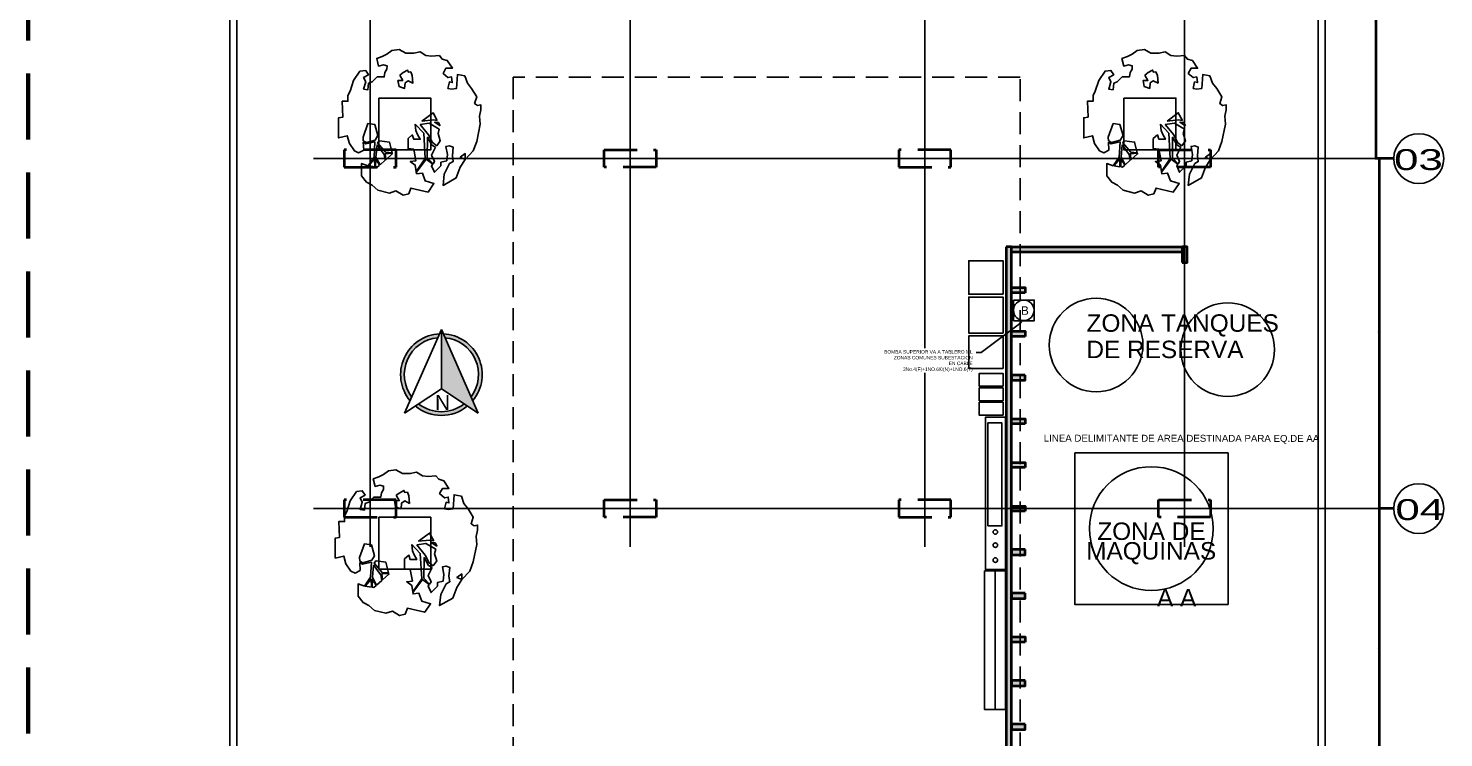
# Model space of a CAD drawing. Header units: millimetres. Extents: x -967 to 876, y -355 to 681.
# Drawn here: x 436.59 to 477.43, y -213.8 to -193.33 of the extents above; entities that cross this region are included whole.
import ezdxf
from ezdxf import colors
from ezdxf.entities.mleader import LeaderData, LeaderLine
from ezdxf.math import Vec2, Vec3

# ---------------------------------------------------------------- set-up
doc = ezdxf.new("R2010")
doc.units = ezdxf.units.MM
for name, pattern in [('Center', [50.8, 31.75, -6.35, 6.35, -6.35]), ('DASHED2', [9.525, 6.35, -3.175]), ('HIDDEN', [9.525, 6.35, -3.175]), ('HIDDEN2', [4.7625, 3.175, -1.5875])]:
    doc.linetypes.add(name, pattern=pattern)
doc.layers.get('Defpoints').update_dxf_attribs({"color": 8})
for name, color, linetype, lineweight in [('-CN-GYD-BANDEJA TIPO ESCALERA', 140, 'Continuous', 18), ('Estructura', 8, 'Continuous', 40), ('Muro', 9, 'Continuous', 40), ('TEXTOS', 8, 'Continuous', 20), ('Textos 1', 7, 'Continuous', 25)]:
    doc.layers.add(name, color=color, linetype=linetype, lineweight=lineweight)
for name, color, linetype in [('1amobla', 253, 'Continuous'), ('_ACHU3', 253, 'Continuous'), ('A-HATCH CONCRETO', 8, 'Continuous'), ('AMOBLAMIENTO', 8, 'Continuous'), ('AREA PARQUEO', 8, 'Continuous'), ('EJE-ESTRUCTURA', 8, 'Center'), ('JCA_TEXTO1', 2, 'Continuous'), ('JCA_TEXTO2', 3, 'Continuous'), ('NORTE', 7, 'Continuous'), ('PROYECCION', 8, 'DASHED2')]:
    doc.layers.add(name, color=color, linetype=linetype)
doc.layers.add('JCA_COTAS', color=8, linetype='Continuous', plot=False)
doc.styles.add('ROMANS', font='arial.ttf')
doc.styles.get("Standard").update_dxf_attribs({"font": 'arial.ttf'})
doc.styles.add('style2', font='arial.ttf', dxfattribs={"width": 1.5})
doc.dimstyles.new('1-10', dxfattribs={"dimscale": 10, "dimtxt": 0.0037, "dimasz": 0.001, "dimexe": 0.0018, "dimexo": 0.0018, "dimgap": 0.0005, "dimtad": 1, "dimzin": 4, "dimdsep": 46, "dimtxsty": 'ROMANS', "dimblk": 'ARCHTICK', "dimcen": 0.003, "dimdle": 0.0015, "dimclrd": 1, "dimclre": 1, "dimclrt": 4, "dimadec": 0, "dimazin": 0, "dimtfac": 1, "dimtix": 1, "dimtmove": 2, "dimatfit": 3, "dimldrblk": 'flecha', "dimfxl": 1, "dimtolj": 1, "dimtzin": 4, "dimarcsym": 0})

# ---------------------------------------------------------------- blocks, each defined once
blk = doc.blocks.new('_ArchTick')
at = {"color": 0, "linetype": 'ByBlock', "const_width": 0.15}
blk.add_lwpolyline([(-0.5, -0.5), (0.5, 0.5)], dxfattribs=at)
blk = doc.blocks.new('*D35')
at = {"layer": 'Defpoints', "color": 0, "transparency": 16777216}
for p in [(1984.533, -5885.999), (1984.114, -5893.999), (1984.533, -5893.999)]:
    blk.add_point(p, dxfattribs=at)
at = {"layer": 'JCA_COTAS', "color": 1, "lineweight": -2, "transparency": 16777216}
for p, q in [((1984.515, -5885.999), (1984.096, -5885.999)), ((1984.114, -5885.984), (1984.114, -5894.014)), ((1984.515, -5893.999), (1984.096, -5893.999))]:
    blk.add_line(p, q, dxfattribs=at)
at = {"layer": 'JCA_COTAS', "color": 1, "lineweight": -2, "transparency": 16777216, "xscale": 0.01, "yscale": 0.01, "zscale": 0.01}
for p, rotation in [((1984.114, -5885.999), 90), ((1984.114, -5893.999), 270)]:
    blk.add_blockref('_ArchTick', p, dxfattribs=dict(at, rotation=rotation))
at = {"layer": 'JCA_COTAS', "color": 4, "transparency": 16777216, "insert": (1984.091, -5889.999), "char_height": 0.037, "attachment_point": 5, "rotation": 90, "style": 'ROMANS'}
blk.add_mtext('\\A1;8.00', dxfattribs=at)
blk = doc.blocks.new('flecha')
at = {"layer": '_ACHU3', "linetype": 'Continuous', "lineweight": 0}
h = blk.add_hatch(color=255, dxfattribs=at)
h.dxf.hatch_style = 1
h.paths.add_polyline_path([(0, 0), (2.4, 0.4), (2.4, 0), (4, 0), (4, 0), (2.4, 0), (2.4, -0.4)])
at = {"layer": '_ACHU3', "linetype": 'Continuous', "lineweight": 0, "flags": 128}
blk.add_lwpolyline([(0, 0), (2.4, 0.4), (2.4, 0), (2.4, 0), (4, 0), (4, 0), (2.4, 0), (2.4, -0.4), (0, 0)], dxfattribs=at)
blk = doc.blocks.new('*D39')
at = {"layer": 'Defpoints', "color": 0, "transparency": 16777216}
for p in [(1984.43, -5867.899), (1984.012, -5875.899), (1984.533, -5875.899)]:
    blk.add_point(p, dxfattribs=at)
at = {"layer": 'JCA_COTAS', "color": 1, "lineweight": -2, "transparency": 16777216}
for p, q in [((1984.412, -5867.899), (1983.994, -5867.899)), ((1984.012, -5867.884), (1984.012, -5875.914)), ((1984.515, -5875.899), (1983.994, -5875.899))]:
    blk.add_line(p, q, dxfattribs=at)
at = {"layer": 'JCA_COTAS', "color": 1, "lineweight": -2, "transparency": 16777216, "xscale": 0.01, "yscale": 0.01, "zscale": 0.01}
for p, rotation in [((1984.012, -5867.899), 90), ((1984.012, -5875.899), 270)]:
    blk.add_blockref('_ArchTick', p, dxfattribs=dict(at, rotation=rotation))
at = {"layer": 'JCA_COTAS', "color": 4, "transparency": 16777216, "insert": (1983.988, -5871.899), "char_height": 0.037, "attachment_point": 5, "rotation": 90, "style": 'ROMANS'}
blk.add_mtext('\\A1;8.00', dxfattribs=at)
blk = doc.blocks.new('*D40')
at = {"layer": 'Defpoints', "color": 0, "transparency": 16777216}
for p in [(1984.533, -5875.899), (1984.114, -5885.999), (1984.533, -5885.999)]:
    blk.add_point(p, dxfattribs=at)
at = {"layer": 'JCA_COTAS', "color": 1, "lineweight": -2, "transparency": 16777216}
for p, q in [((1984.515, -5875.899), (1984.096, -5875.899)), ((1984.114, -5875.884), (1984.114, -5886.014)), ((1984.515, -5885.999), (1984.096, -5885.999))]:
    blk.add_line(p, q, dxfattribs=at)
at = {"layer": 'JCA_COTAS', "color": 1, "lineweight": -2, "transparency": 16777216, "xscale": 0.01, "yscale": 0.01, "zscale": 0.01}
for p, rotation in [((1984.114, -5875.899), 90), ((1984.114, -5885.999), 270)]:
    blk.add_blockref('_ArchTick', p, dxfattribs=dict(at, rotation=rotation))
at = {"layer": 'JCA_COTAS', "color": 4, "transparency": 16777216, "insert": (1984.091, -5880.949), "char_height": 0.037, "attachment_point": 5, "rotation": 90, "style": 'ROMANS'}
blk.add_mtext('\\A1;10.10', dxfattribs=at)
blk = doc.blocks.new('ap-2')
for points in [[(-184.365, -96.715), (-184.25, -96.709), (-184.209, -96.782), (-184.24, -96.844), (-184.343, -96.916), (-184.457, -96.947), (-184.426, -97.071), (-184.716, -97.071), (-184.726, -97.009), (-184.954, -97.019), (-184.954, -96.936), (-185.037, -96.936), (-185.099, -96.905), (-185.254, -96.855), (-185.389, -96.763), (-185.399, -96.68), (-185.337, -96.639), (-185.295, -96.711), (-185.233, -96.68), (-185.13, -96.711), (-185.12, -96.649), (-185.213, -96.639), (-185.233, -96.587), (-185.306, -96.515), (-185.306, -96.412), (-185.367, -96.404), (-185.418, -96.373), (-185.465, -96.372), (-185.48, -96.425), (-185.461, -96.494), (-185.572, -96.521), (-185.601, -96.441), (-185.632, -96.373), (-185.685, -96.303), (-185.699, -96.195), (-185.647, -96.102), (-185.647, -95.988), (-185.668, -95.896), (-185.616, -95.813), (-185.606, -95.73), (-185.616, -95.617), (-185.564, -95.576), (-185.544, -95.503), (-185.431, -95.43), (-185.43, -95.524), (-185.357, -95.565), (-185.295, -95.493), (-185.306, -95.441), (-185.223, -95.431), (-185.233, -95.472), (-185.14, -95.493), (-185.13, -95.441), (-185.14, -95.369), (-185.34, -95.356), (-185.32, -95.251), (-185.213, -95.214), (-185.14, -95.152), (-185.016, -95.079), (-184.923, -95.11), (-184.892, -95.068), (-184.902, -95.017), (-184.83, -95.017), (-184.737, -95.037), (-184.623, -95.027), (-184.374, -95.079), (-184.24, -95.13), (-184.116, -95.244), (-184.199, -95.244), (-184.147, -95.316), (-184.116, -95.244), (-184.002, -95.316), (-183.849, -95.373), (-183.741, -95.565), (-183.901, -95.547), (-184.054, -95.471), (-184.085, -95.419), (-184.168, -95.43), (-184.292, -95.419), (-184.312, -95.471), (-184.302, -95.522), (-184.188, -95.502), (-184.095, -95.512), (-184.074, -95.595), (-184.023, -95.595), (-183.93, -95.688), (-184.023, -95.729), (-184.047, -95.713)], [(-184.678, -95.647), (-184.788, -95.708), (-184.669, -95.868)], [(-184.678, -95.647), (-184.685, -95.704), (-184.669, -95.868)], [(-184.598, -95.606), (-184.652, -95.685), (-184.648, -95.63)], [(-184.598, -95.606), (-184.602, -95.605), (-184.648, -95.63)], [(-184.619, -95.895), (-184.639, -95.763), (-184.554, -95.618)], [(-184.625, -95.965), (-184.533, -95.955), (-184.476, -95.932), (-184.406, -95.894), (-184.406, -95.987), (-184.468, -96.008), (-184.416, -96.069), (-184.271, -96.069), (-184.261, -95.987), (-184.095, -95.956), (-184.085, -96.038), (-184.033, -95.966), (-183.909, -95.946), (-183.919, -95.863), (-183.805, -95.822), (-183.767, -95.695), (-183.645, -95.78), (-183.702, -96.028), (-183.702, -96.028), (-183.619, -96.059), (-183.598, -96.142), (-183.661, -96.245), (-183.63, -96.338), (-183.671, -96.503), (-183.743, -96.586), (-183.743, -96.586), (-183.785, -96.668), (-183.878, -96.74), (-184.054, -96.74), (-184.023, -96.647), (-184.023, -96.646)], [(-184.313, -95.655), (-184.359, -95.717), (-184.469, -95.772), (-184.619, -95.895)], [(-184.313, -95.655), (-184.385, -95.605), (-184.488, -95.636), (-184.554, -95.618)], [(-184.053, -95.708), (-184.139, -95.793), (-184.435, -95.789), (-184.321, -95.726), (-184.29, -95.671)], [(-184.053, -95.708), (-184.085, -95.688), (-184.178, -95.729), (-184.281, -95.677), (-184.29, -95.671)], [(-184.12, -95.809), (-184.047, -95.713)], [(-184.625, -95.965), (-184.492, -95.843), (-184.13, -95.823)], [(-184.13, -95.823), (-183.939, -95.951)], [(-183.93, -95.949), (-184.12, -95.809)], [(-185.333, -96.19), (-185.369, -96.14), (-185.403, -96.079), (-185.373, -96.064), (-185.377, -96.03), (-185.325, -96.009), (-185.216, -95.999), (-185.251, -96.068), (-185.22, -96.112), (-185.14, -96.119), (-185.166, -96.199), (-185.252, -96.215), (-185.256, -96.146), (-185.333, -96.19)], [(-184.212, -96.3), (-184.366, -96.338), (-184.385, -96.482), (-184.386, -96.483)], [(-184.212, -96.3), (-184.221, -96.394), (-184.356, -96.508), (-184.386, -96.483)], [(-184.111, -96.39), (-184.194, -96.296), (-184.203, -96.298)], [(-184.111, -96.39), (-184.198, -96.398), (-184.203, -96.298)], [(-184.459, -96.504), (-184.617, -96.549), (-184.633, -96.647), (-184.435, -96.718), (-184.382, -96.716)], [(-184.459, -96.504), (-184.395, -96.544), (-184.36, -96.67), (-184.382, -96.716)], [(-184.365, -96.715), (-184.34, -96.678), (-184.368, -96.548), (-184.15, -96.56), (-184.023, -96.646)], [(-184.037, -96.473), (-184.15, -96.532), (-184.324, -96.516), (-184.186, -96.414), (-184.102, -96.4)], [(-184.006, -96.537), (-184.123, -96.532), (-184.032, -96.479)], [(-184.021, -96.639), (-184.123, -96.552), (-184.007, -96.549)], [(-184.037, -96.473), (-184.102, -96.4)], [(-184.006, -96.537), (-184.002, -96.513), (-184.032, -96.479)], [(-184.021, -96.639), (-184.007, -96.549)]]:
    blk.add_lwpolyline(points)
blk = doc.blocks.new('A$Cf847e5f9')
at = {"true_color": 0x636466}
h = blk.add_hatch(color=251, dxfattribs=at)
h.dxf.hatch_style = 1
h.paths.add_polyline_path([(7.58, 4.1), (17.59, -2.41), (7.58, 20.19)])
h = blk.add_hatch(color=256)
h.dxf.hatch_style = 1
h.paths.add_polyline_path([(-0.94, 0.95), (-0.48, 1.98, -0.58483), (6.62, 18.02), (7.08, 19.06, 0.618991)])
h.paths.add_polyline_path([(15.65, 1.98), (16.1, 0.95, 0.618991), (8.08, 19.06), (8.54, 18.02, -0.58483)])
h = blk.add_hatch(color=256)
h.dxf.hatch_style = 1
h.paths.add_polyline_path([(1.39, 0.07), (0.5, -0.5, 0.361596), (14.66, -0.5), (13.78, 0.07, -0.344197)])
for points in [[(-2.43, -2.41), (7.58, 4.1)], [(17.59, -2.41), (7.58, 4.1)]]:
    blk.add_lwpolyline(points)
at = {"layer": 'NORTE'}
for q in [(-2.43, -2.41), (17.59, -2.41)]:
    blk.add_line((7.58, 20.19), q, dxfattribs=at)
blk.add_lwpolyline([(7.58, 4.1), (7.58, 20.19)], dxfattribs=at)
for radius, start, end in [(11.06, 92.5879, 219.6164), (10.06, 95.4614, 216.7429), (11.06, 320.3836, 87.4121), (10.06, 323.2571, 84.5386), (10.06, 232.0134, 307.9866), (11.06, 230.2404, 309.7596)]:
    blk.add_arc((7.58, 8), radius, start, end, dxfattribs=at)
at = {"layer": 'NORTE', "insert": (5.88, 2.43), "char_height": 4, "attachment_point": 1}
blk.add_mtext_dynamic_manual_height_columns('N', width=1.3231, gutter_width=12.5, heights=[0], dxfattribs=at)
blk = doc.blocks.new('A$Ca20dcd76')
at = {"color": 5}
blk.add_lwpolyline([(0, 0.244), (0.243, 0.244), (0.243, 0), (0, 0)], close=True, dxfattribs=at)
blk.add_circle((0.121, 0.123), 0.121, dxfattribs=at)
at = {"layer": 'Textos 1', "color": 5, "insert": (0.087, 0.17), "char_height": 0.1, "width": 4.25953, "attachment_point": 1}
blk.add_mtext('B', dxfattribs=at)
blk = doc.blocks.new('Estructura cubierta')
at = {"layer": 'EJE-ESTRUCTURA'}
for p, q in [((1955, -5855.354), (1955, -5914.914)), ((1962.5, -5855.354), (1962.5, -5914.914)), ((1971, -5855.354), (1971, -5914.914)), ((1978.498, -5855.354), (1978.498, -5914.914)), ((1978.498, -5855.354), (1978.498, -5914.914)), ((1953.363, -5875.899), (1984.533, -5875.899)), ((1953.363, -5885.999), (1984.533, -5885.999))]:
    blk.add_line(p, q, dxfattribs=at)
at = {"layer": 'Estructura', "color": 1, "linetype": 'HIDDEN2', "ltscale": 0.3}
for points in [[(1954.25, -5875.649), (1954.25, -5876.149), (1955.75, -5876.149), (1955.75, -5875.649)], [(1963.25, -5875.649), (1963.25, -5876.149), (1961.75, -5876.149), (1961.75, -5875.649)], [(1970.25, -5875.649), (1970.25, -5876.149), (1971.75, -5876.149), (1971.75, -5875.649)], [(1979.248, -5875.649), (1979.248, -5876.149), (1977.748, -5876.149), (1977.748, -5875.649)], [(1954.25, -5885.749), (1954.25, -5886.249), (1955.75, -5886.249), (1955.75, -5885.749)], [(1963.25, -5885.749), (1963.25, -5886.249), (1961.75, -5886.249), (1961.75, -5885.749)], [(1970.25, -5885.749), (1970.25, -5886.249), (1971.75, -5886.249), (1971.75, -5885.749)], [(1979.248, -5885.749), (1979.248, -5886.249), (1977.748, -5886.249), (1977.748, -5885.749)]]:
    blk.add_lwpolyline(points, close=True, dxfattribs=at)
at = {"layer": 'JCA_TEXTO1', "linetype": 'Continuous'}
for centre in [(1985.253, -5875.899), (1985.253, -5885.999)]:
    blk.add_circle(centre, 0.72, dxfattribs=at)
at = {"layer": 'JCA_TEXTO2', "style": 'style2', "width": 1.5}
for s, p in [('03', (1984.542, -5876.229)), ('04', (1984.58, -5886.329))]:
    blk.add_text(s, height=0.6031, rotation=0.0293, dxfattribs=at).set_placement(p)
at = {"layer": 'JCA_COTAS'}
for base, p1, p2, picture, middle in [((1984.012, -5875.899), (1984.43, -5867.899), (1984.533, -5875.899), '*D39', (1983.988, -5871.899)), ((1984.114, -5885.999), (1984.533, -5875.899), (1984.533, -5885.999), '*D40', (1984.091, -5880.949)), ((1984.114, -5893.999), (1984.533, -5885.999), (1984.533, -5893.999), '*D35', (1984.091, -5889.999))]:
    dim = blk.add_linear_dim(base=base, p1=p1, p2=p2, angle=90, dimstyle='1-10', dxfattribs=at)
    dim.commit()
    dim.dimension.update_dxf_attribs({"geometry": picture, "text_midpoint": middle})

msp = doc.modelspace()

# ---------------------------------------------------------------- hatches: boundary and pattern name
at = {"layer": '-CN-GYD-BANDEJA TIPO ESCALERA'}
h = msp.add_hatch(dxfattribs=at)
h.set_pattern_fill('ANSI31', color=1, scale=0.04, angle=135)
h.set_pattern_definition([(180, (3.41925, -0.32634), (0, -0.127), [])])
h.paths.add_polyline_path([(464.596, -206.817), (464.835, -206.817), (464.835, -206.804), (464.596, -206.804)])
h.paths.add_polyline_path([(464.835, -216.093), (464.596, -216.093), (464.596, -224.918), (464.835, -224.918)])
at = {"layer": 'A-HATCH CONCRETO', "ltscale": 0.01}
h = msp.add_hatch(color=256, dxfattribs=at)
h.dxf.hatch_style = 1
h.paths.add_polyline_path([(464.804, -215.236), (464.804, -215.086), (470.026, -215.086), (470.026, -215.236)])
h.paths.add_polyline_path([(464.804, -199.631), (464.804, -215.086), (464.954, -215.086), (464.954, -199.631)])
h.paths.add_polyline_path([(464.954, -199.631), (469.876, -199.631), (469.876, -199.781), (464.954, -199.781)])
h.paths.add_polyline_path([(469.876, -200.081), (470.026, -200.081), (470.026, -199.631), (469.876, -199.631)])
at = {"layer": 'A-HATCH CONCRETO', "linetype": 'HIDDEN', "ltscale": 0.3}
h = msp.add_hatch(color=256, dxfattribs=at)
h.dxf.hatch_style = 1
h.paths.add_polyline_path([(465.354, -200.955), (464.954, -200.955), (464.954, -200.805), (465.354, -200.805)])
h.paths.add_polyline_path([(465.354, -202.219), (464.954, -202.219), (464.954, -202.069), (465.354, -202.069)])
h.paths.add_polyline_path([(465.354, -203.333), (464.954, -203.333), (464.954, -203.483), (465.354, -203.483)])
h.paths.add_polyline_path([(465.354, -204.742), (464.954, -204.742), (464.954, -204.592), (465.354, -204.592)])
h.paths.add_polyline_path([(465.354, -206.001), (464.954, -206.001), (464.954, -205.851), (465.354, -205.851)])
h.paths.add_polyline_path([(465.354, -207.261), (464.954, -207.261), (464.954, -207.111), (465.354, -207.111)])
h.paths.add_polyline_path([(465.354, -208.37), (464.954, -208.37), (464.954, -208.52), (465.354, -208.52)])
h.paths.add_polyline_path([(465.354, -209.629), (464.954, -209.629), (464.954, -209.779), (465.354, -209.779)])
h.paths.add_polyline_path([(465.354, -211.038), (464.954, -211.038), (464.954, -210.888), (465.354, -210.888)])
h.paths.add_polyline_path([(465.354, -212.147), (464.954, -212.147), (464.954, -212.297), (465.354, -212.297)])
h.paths.add_polyline_path([(465.354, -213.406), (464.954, -213.406), (464.954, -213.556), (465.354, -213.556)])

# ---------------------------------------------------------------- linework, layer by layer
at = {"layer": '1amobla', "linetype": 'HIDDEN', "lineweight": 60, "ltscale": 0.3}
msp.add_line((436.592, -168.912), (436.592, -233.183), dxfattribs=at)
at = {"layer": 'AMOBLAMIENTO'}
for points in [[(464.712, -200.998), (464.712, -200.031), (463.722, -200.031), (463.722, -200.998)], [(464.712, -204.075), (464.712, -203.701), (464.026, -203.701), (464.026, -204.075)], [(464.712, -204.489), (464.712, -204.115), (464.026, -204.115), (464.026, -204.489)], [(464.781, -208.947), (464.781, -204.545), (464.211, -204.545), (464.211, -208.947)], [(464.271, -207.686), (464.679, -207.686), (464.679, -204.711), (464.271, -204.711)], [(464.781, -212.986), (464.781, -208.982), (464.181, -208.982), (464.181, -212.986)]]:
    msp.add_lwpolyline(points, close=True, dxfattribs=at)
for centre in [(464.491, -207.86), (464.491, -208.24), (464.491, -208.67)]:
    msp.add_circle(centre, 0.0665, dxfattribs=at)
at = {"layer": 'AREA PARQUEO'}
for points in [[(457.263, -178.73), (442.409, -178.73), (442.41, -233.186), (457.263, -233.186), (457.263, -230.826), (459.862, -230.826), (459.862, -233.186), (467.105, -233.186), (467.105, -230.826), (469.701, -230.826), (469.701, -233.186), (474.002, -233.186), (474.002, -232.425), (474.006, -232.425), (474.004, -178.736), (459.862, -178.736), (459.862, -180.407), (457.263, -180.407), (457.263, -178.73)], [(473.804, -227.124), (473.804, -178.88), (470.876, -178.88), (470.876, -179.111)]]:
    msp.add_lwpolyline(points, dxfattribs=at)
for points in [[(457.063, -178.93), (442.609, -178.93), (442.61, -232.986), (457.063, -232.986), (457.063, -230.626), (460.062, -230.626), (460.062, -232.986), (466.905, -232.986), (466.905, -230.626), (469.901, -230.626), (469.901, -232.986), (473.802, -232.986), (473.802, -232.225), (473.806, -232.225), (473.804, -178.886), (460.012, -178.886), (460.012, -180.606), (457.063, -180.607)], [(446.703, -195.34), (446.703, -196.836), (448.203, -196.836), (448.203, -195.34)], [(468.201, -195.34), (468.201, -196.836), (469.701, -196.836), (469.701, -195.34)], [(446.703, -207.436), (446.703, -208.931), (448.203, -208.931), (448.203, -207.436)]]:
    msp.add_lwpolyline(points, close=True, dxfattribs=at)
at = {"layer": 'JCA_COTAS'}
msp.add_lwpolyline([(466.78, -205.576), (471.203, -205.576), (471.203, -209.948), (466.78, -209.948)], close=True, dxfattribs=at)
for centre, radius in [((467.398, -202.465), 1.35), ((471.193, -202.597), 1.35), ((468.991, -207.762), 1.786)]:
    msp.add_circle(centre, radius, dxfattribs=at)
at = {"layer": 'Muro'}
for points in [[(464.954, -199.631), (469.876, -199.631), (469.876, -199.781), (464.954, -199.781)], [(469.876, -200.081), (470.026, -200.081), (470.026, -199.631), (469.876, -199.631)], [(465.354, -200.955), (464.954, -200.955), (464.954, -200.805), (465.354, -200.805)], [(465.354, -204.742), (464.954, -204.742), (464.954, -204.592), (465.354, -204.592)], [(465.354, -206.001), (464.954, -206.001), (464.954, -205.851), (465.354, -205.851)], [(465.354, -207.261), (464.954, -207.261), (464.954, -207.111), (465.354, -207.111)], [(465.354, -208.37), (464.954, -208.37), (464.954, -208.52), (465.354, -208.52)], [(465.354, -209.629), (464.954, -209.629), (464.954, -209.779), (465.354, -209.779)], [(465.354, -211.038), (464.954, -211.038), (464.954, -210.888), (465.354, -210.888)], [(465.354, -212.147), (464.954, -212.147), (464.954, -212.297), (465.354, -212.297)], [(465.354, -213.406), (464.954, -213.406), (464.954, -213.556), (465.354, -213.556)]]:
    msp.add_lwpolyline(points, close=True, dxfattribs=at)
at = {"layer": 'PROYECCION'}
msp.add_line((464.481, -208.982), (464.481, -212.986), dxfattribs=at)
at = {"layer": 'PROYECCION', "ltscale": 0.1}
msp.add_lwpolyline([(462.205, -221.76), (465.204, -221.76), (469.876, -221.76), (469.876, -215.236), (465.204, -215.236), (465.204, -205.901), (465.204, -205.901), (465.204, -194.735), (450.581, -194.735), (450.581, -220.546), (453.953, -220.546), (453.953, -224.606), (462.205, -224.606)], close=True, dxfattribs=at)

# ---------------------------------------------------------------- block references
at = {"xscale": 2.451923703829027, "yscale": 2.451923703829027, "zscale": 2.451923703829027}
msp.add_blockref('A$Ca20dcd76', (465.015, -201.765), dxfattribs=at)
at = {"layer": 'JCA_COTAS', "xscale": 2, "yscale": 2, "zscale": 2, "rotation": 270.0000001197043}
for p in [(639.686, -565.339), (661.184, -565.339), (639.587, -577.467)]:
    msp.add_blockref('ap-2', p, dxfattribs=at)
at = {"layer": 'Muro'}
msp.add_blockref('Estructura cubierta', (-1508.547, 5678.813), dxfattribs=at)
at = {"layer": 'NORTE', "xscale": 0.1064287092909324, "yscale": 0.1064287092909324, "zscale": 1.064287092909324}
msp.add_blockref('A$Cf847e5f9', (447.703, -204.17), dxfattribs=at)

# ---------------------------------------------------------------- texts
at = {"layer": 'TEXTOS'}
for s, height, rotation, p in [('ZONA TANQUES', 0.50334, 0.0114, (467.122, -202.083)), ('DE RESERVA', 0.5033, 0.0114, (467.119, -202.843)), ('LINEA DELIMITANTE DE AREA DESTINADA PARA EQ.DE AA', 0.2, 359.9331, (465.887, -205.251)), ('ZONA DE ', 0.5033, 0.0114, (467.432, -208.089)), ('MAQUINAS', 0.5033, 0.0114, (467.112, -208.655)), ('A A', 0.5033, 0.0114, (469.155, -210.008))]:
    msp.add_text(s, height=height, rotation=rotation, dxfattribs=at).set_placement(p)

# ---------------------------------------------------------------- next in the draw order: leaders
at = {"color": 7, "lineweight": 0}
ml = msp.add_multileader_mtext('Standard', dxfattribs=at)
ml.set_content('BOMBA SUPERIOR VA A TABLERO ML ZONAS COMUNES SUBESTACION\\PEN CABLE\\P 3No.4(F)+1NO.6/0(N)+1NO.6(T)  ', color=7)
ml.set_leader_properties()
ml.build(insert=Vec2(0, 0))
ml.multileader.update_dxf_attribs({"dogleg_length": 0.148, "arrow_head_size": 0.1})
ctx = ml.context
ctx.base_point, ctx.char_height, ctx.arrow_head_size, ctx.landing_gap_size, ctx.plane_origin = Vec3(461.198, -202.677, 0), 0.1, 0.1, 0.1, Vec3(477.634, -199.502, 0)
ctx.text_align_type = 2
notes = []
notes.append((ctx, [(1, (1, 1, 0), (464.085, -202.677, 0), (-1, 0), 0.148, [(0, [(465.303, -201.765, 0)], 0, [])])]))
ctx.mtext.insert, ctx.mtext.width, ctx.mtext.alignment, ctx.mtext.flow_direction = Vec3(463.837, -202.612, 0), 2.55005, 3, 5
ctx.mtext.has_bg_fill, ctx.mtext.bg_color, ctx.mtext.bg_scale_factor, ctx.mtext.bg_transparency, ctx.mtext.use_window_bg_color = 1, -1027028792, 1.5, 0, 1
for ctx, leaders in notes:
    for number, flags, end, landing, length, lines in leaders:
        leader = LeaderData()
        leader.index, (leader.has_last_leader_line, leader.has_dogleg_vector, leader.attachment_direction) = number, flags
        leader.last_leader_point, leader.dogleg_vector, leader.dogleg_length = Vec3(end), Vec3(landing), length
        for number, points, colour, breaks in lines:
            line = LeaderLine()
            line.index, line.vertices, line.color, line.breaks = number, Vec3.list(points), colors.encode_raw_color(colour), breaks
            leader.lines.append(line)
        ctx.leaders.append(leader)

# ---------------------------------------------------------------- next in the draw order: linework, layer by layer
at = {"layer": 'AMOBLAMIENTO'}
for points in [[(464.712, -202.12), (464.712, -201.08), (463.722, -201.08), (463.722, -202.12)], [(464.712, -203.142), (464.712, -202.201), (463.722, -202.201), (463.722, -203.142)], [(464.712, -203.656), (464.712, -203.283), (464.026, -203.283), (464.026, -203.656)]]:
    msp.add_lwpolyline(points, close=True, dxfattribs=at)
at = {"layer": 'Muro'}
for points in [[(464.804, -199.631), (464.804, -215.086), (464.954, -215.086), (464.954, -199.631)], [(465.354, -202.219), (464.954, -202.219), (464.954, -202.069), (465.354, -202.069)], [(465.354, -203.333), (464.954, -203.333), (464.954, -203.483), (465.354, -203.483)]]:
    msp.add_lwpolyline(points, close=True, dxfattribs=at)

doc.saveas('drawing.dxf')
